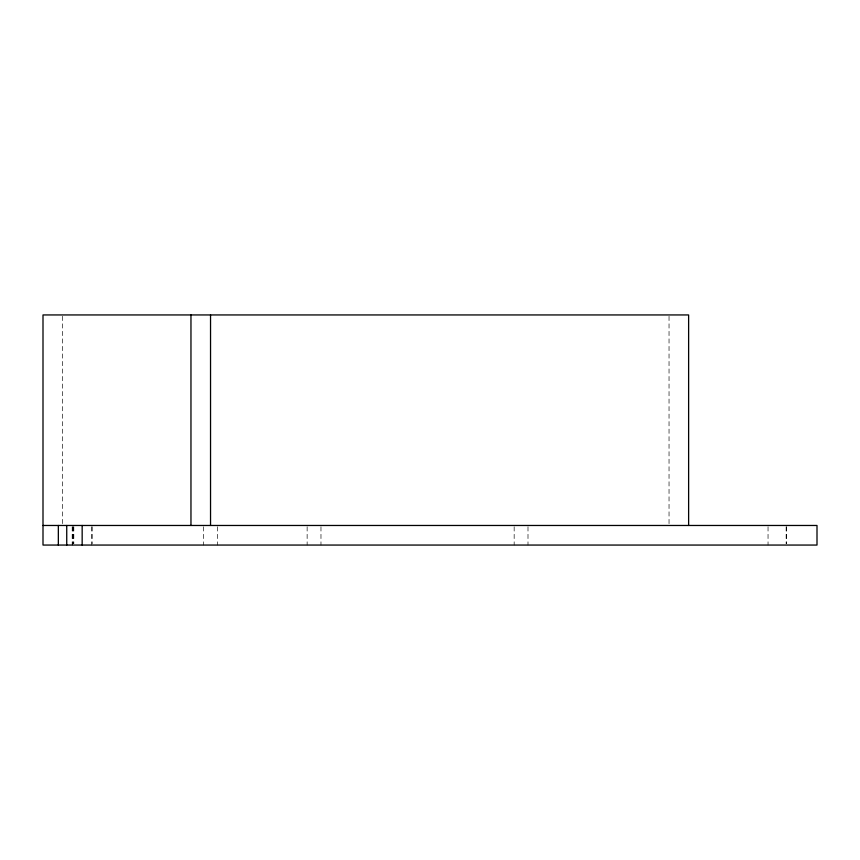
<?xml version="1.0" encoding="UTF-8"?>
<svg xmlns="http://www.w3.org/2000/svg" width="860" height="860" viewBox="0 0 860 860"><rect width="100%" height="100%" fill="white"/><g stroke="black" fill="none" stroke-linecap="round" stroke-linejoin="round"><path stroke-width="0.64" stroke-dasharray="4.3 3.22" d="M786.405 526.771L786.405 543.746M786.147 526.771L786.147 543.746M768.044 526.771L768.044 545.057M669.037 316.286L669.037 524.127M527.997 526.771L527.997 545.057M514.162 526.771L514.162 545.057M320.973 526.771L320.973 545.057M307.138 526.771L307.138 545.057M217.462 526.771L217.462 545.057M203.626 526.771L203.626 545.057M92.149 526.771L92.149 543.746M91.762 526.771L91.762 545.057M73.809 526.771L73.809 543.746M73.638 526.771L73.638 543.746M72.562 526.771L72.562 545.057M72.186 526.771L72.186 545.057M62.586 316.286L62.586 525.471"/><path stroke-width="1.29" d="M43 525.471L817 525.471L817 545.057L43 545.057L43 314.943L688.624 314.943L688.624 525.471M210.539 314.943L210.539 525.471M190.963 314.943L190.963 525.471M82.162 525.471L82.162 545.057M66.736 525.471L66.736 545.057M58.34 525.471L58.34 545.057"/></g></svg>
